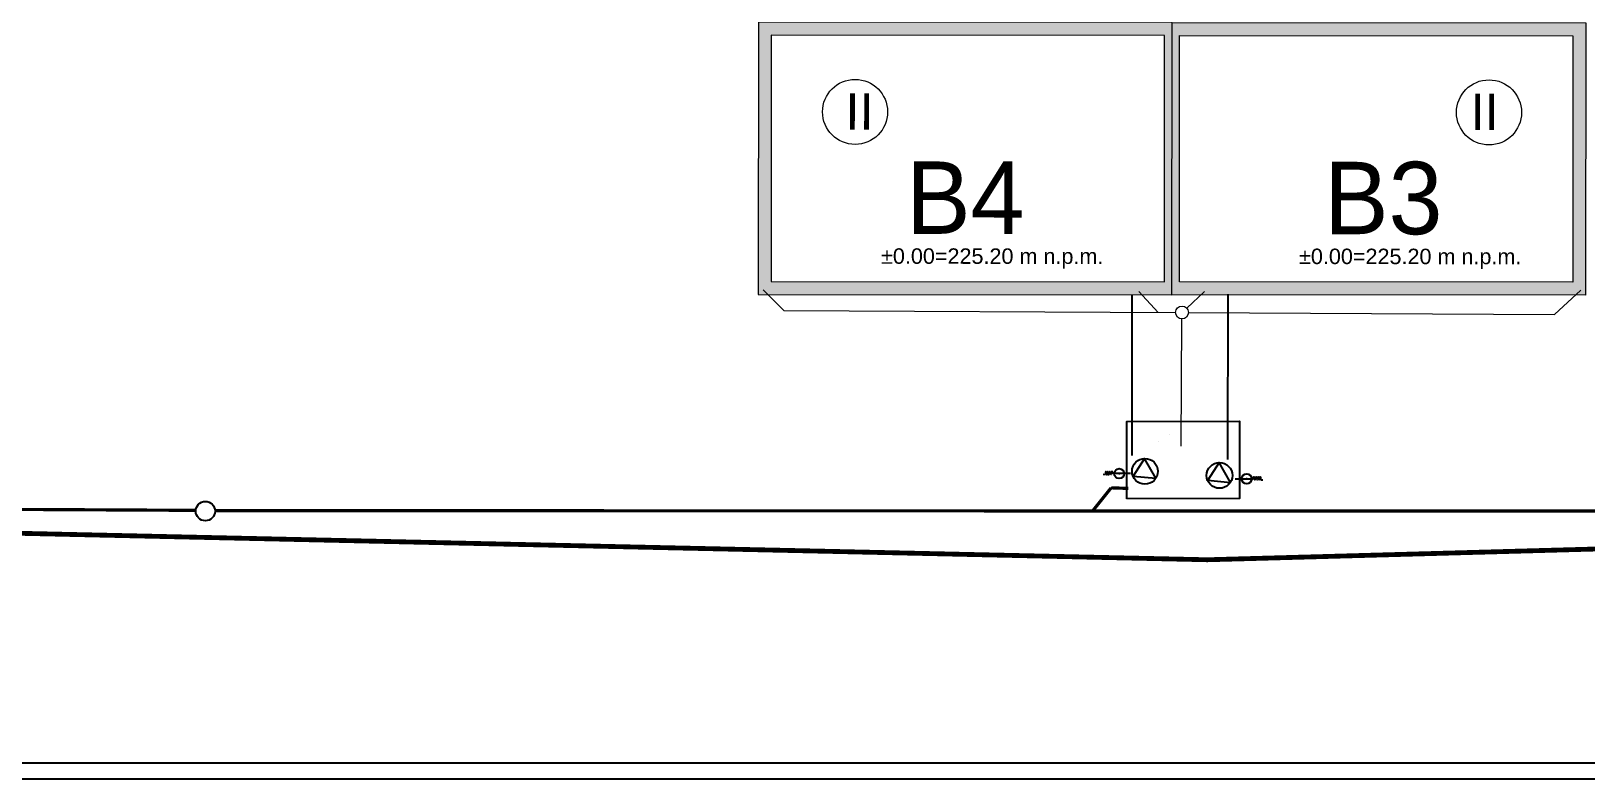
# Model space of a CAD drawing. Header units: millimetres. Extents: x 1780 to 154263, y -7240 to 17216.
# Drawn here: x 35328 to 40160, y 1087 to 3411 of the extents above; entities that cross this region are included whole.
import ezdxf

# ---------------------------------------------------------------- set-up
doc = ezdxf.new("R2010")
doc.units = ezdxf.units.MM
for name, color, linetype, lineweight in [('0 zlewnie cząstkowe', 8, 'Continuous', 50), ('2d_SX_PZT_instalacje - kanalizacja deszczowa', 8, 'CWK_KANALIZACJA_DESZCZOWA', 15), ('2d_SX_PZT_opis', 8, 'Continuous', 9), ('2d_SX_PZT_sieci i przyłącza - kanalizacja deszczowa', 8, 'Continuous', 25), ('2d_SX_PZT_teren inwestcyji', 8, 'Continuous', 5), ('2d_SX_PZT_wymiary', 50, 'Continuous', 5)]:
    doc.layers.add(name, color=color, linetype=linetype, lineweight=lineweight)
doc.layers.add('2d_SX_PZT_instalacje - elektryka', color=7, linetype='Continuous', lineweight=18, true_color=0xf51800)
doc.layers.add('60 instalacje elektryka', color=10, linetype='Continuous')
doc.layers.get('2d_SX_PZT_wymiary').off()
doc.styles.get("Standard").update_dxf_attribs({"font": 'ARIAL.TTF'})
doc.styles.add('superhelix light', font='')
doc.styles.get('superhelix light').set_extended_font_data('Bahnschrift Light')
doc.linetypes.add('CWK_KANALIZACJA_DESZCZOWA', pattern='A,0.5,-0.125,["Kd",Standard,S=0.1,R=0,X=-0.05,Y=-0.05],-0.125', length=0.75)
doc.linetypes.add('CWK_PRAD', pattern='A,0.5,-0.125,["En",Standard,S=0.1,R=0,X=-0.05,Y=-0.05],-0.125', length=0.75)

# ---------------------------------------------------------------- blocks, each defined once
blk = doc.blocks.new('NAZWY I RZĘDNE')
at = {"layer": '2d_SX_PZT_opis', "char_height": 225, "width": 507.522, "attachment_point": 1, "rotation": 344.9521, "style": 'superhelix light'}
for s, insert in [('B4', (46251.2, 13821.1)), ('B3', (47505.5, 13483.8))]:
    blk.add_mtext(s, dxfattribs=dict(at, insert=insert))
at = {"layer": '2d_SX_PZT_opis', "char_height": 48, "width": 1025.543, "attachment_point": 1, "rotation": 344.9521}
for insert in [(46106.2, 13580.4), (47360.6, 13243.2)]:
    blk.add_mtext('%%P0.00=225.20 m n.p.m.', dxfattribs=dict(at, insert=insert))
blk = doc.blocks.new('pzt wymiary podstawowe')
at = {"layer": '2d_SX_PZT_wymiary', "rotation": 15.04791395420216}
blk.add_blockref('NAZWY I RZĘDNE', (-39723.1, -71705.8), dxfattribs=at)
blk = doc.blocks.new('PDKLD PZT')
h = blk.add_hatch(color=256)
h.dxf.hatch_style = 1
h.paths.add_polyline_path([(51987.4, -22777.6), (50765.4, -22776.7), (50764.9, -23542.7), (51986.9, -23543.6)], flags=16)
h.paths.add_polyline_path([(52011, -22737.6), (50725.5, -22736.7), (50724.8, -23582.7), (52010.3, -23583.6)])
h = blk.add_hatch(color=256)
h.dxf.hatch_style = 1
h.paths.add_polyline_path([(52034.4, -22777.7), (53256.4, -22778.6), (53255.9, -23544.6), (52033.9, -23543.7)], flags=16)
h.paths.add_polyline_path([(52011, -22737.6), (53296.5, -22738.6), (53295.8, -23584.6), (52010.3, -23583.6)])
for points in [[(52011, -22737.6), (50725.5, -22736.7), (50724.8, -23582.7), (52010.3, -23583.6)], [(52011, -22737.6), (53296.5, -22738.6), (53295.8, -23584.6), (52010.3, -23583.6)], [(51987.4, -22777.6), (50765.4, -22776.7), (50764.9, -23542.7), (51986.9, -23543.6)], [(52034.4, -22777.7), (53256.4, -22778.6), (53255.9, -23544.6), (52033.9, -23543.7)]]:
    blk.add_lwpolyline(points, close=True)
at = {"layer": '0 zlewnie cząstkowe', "linetype": 'ByBlock', "lineweight": 25}
for p, q in [((51969.9, -24040.1), (51969.9, -24040.1)), ((52003.6, -24017.9), (52003.6, -24017.9)), ((51803, -24142.5), (51796.7, -24142.3)), ((51881.9, -24139.3), (51828, -24139.3)), ((52207.4, -24155.3), (52261.3, -24155.5)), ((52286.3, -24158.7), (52292.6, -24158.5))]:
    blk.add_line(p, q, dxfattribs=at)
for points in [[(51870, -24217.2), (51869.9, -23977.2), (52219.9, -23976.4), (52220, -24216.4), (51870, -24217.2)], [(51890.1, -24147.2), (51960.2, -24153.5), (51925.6, -24092.1), (51890.1, -24147.2)], [(52121.9, -24160), (52191.9, -24166.3), (52157.3, -24105), (52121.9, -24160)]]:
    blk.add_lwpolyline(points, dxfattribs=at)
for centre, radius in [((51926.4, -24132.1), 40), ((52158.2, -24144.9), 40), ((51846.6, -24139.3), 15.6), ((51846.6, -24139.3), 0.947), ((52242.7, -24155.4), 15.6), ((52242.7, -24155.4), 0.947), ((49006.8, -24255.7), 30)]:
    blk.add_circle(centre, radius, dxfattribs=at)
for points in [[(51828.3, -24139.9), (51823.5, -24133.1), (51821.3, -24142), (51817.3, -24133), (51813.8, -24142.9), (51810.8, -24133.1), (51808.3, -24142.9), (51805.2, -24132.8), (51803, -24142.5)], [(52261, -24156), (52265.8, -24149.2), (52268, -24158.1), (52272, -24149.1), (52275.5, -24159), (52278.5, -24149.2), (52281, -24159), (52284.2, -24149), (52286.3, -24158.7)]]:
    blk.add_spline(points, degree=3, dxfattribs=at)
at = {"layer": '2d_SX_PZT_instalacje - kanalizacja deszczowa', "ltscale": 500}
for points in [[(50804.1, -23632.4), (50739.8, -23567.7)], [(51907.2, -23573), (51967.4, -23638.4)], [(52112.1, -23573.8), (52056.5, -23625)], [(53280.8, -23569.6), (53199.2, -23644.7)], [(50804.1, -23632.4), (52021.7, -23638.6)], [(52039.6, -24054.4), (52041.6, -23658.5)], [(52061.7, -23638.8), (53199.2, -23644.7)]]:
    blk.add_lwpolyline(points, dxfattribs=at)
blk.add_circle((52041.7, -23638.5), 20, dxfattribs=at)
at = {"layer": '2d_SX_PZT_opis'}
for centre in [(51025.7, -23015.4), (52995.7, -23016.9)]:
    blk.add_circle(centre, 101.1, dxfattribs=at)
at = {"layer": '2d_SX_PZT_sieci i przyłącza - kanalizacja deszczowa', "linetype": 'ByBlock', "const_width": 10}
for points in [[(51763.5, -24255.8), (51821.5, -24183.4)], [(51821.5, -24183.4), (51875.1, -24185.2)], [(43796, -24225.8), (48976.9, -24253.4)], [(49036.8, -24254.3), (54328, -24255.9)]]:
    blk.add_lwpolyline(points, dxfattribs=at)
at = {"layer": '2d_SX_PZT_teren inwestcyji', "linetype": 'Continuous', "ltscale": 0.1, "const_width": 15}
blk.add_lwpolyline([(48265.8, -24321), (52120.5, -24406.9), (54286.8, -24346.9), (54286.8, -24347), (56353.2, -24300.3), (58020.2, -24146.5), (60805.4, -23645.3), (62660.5, -22933.7), (64369.5, -22036.6), (65134.1, -21509.7), (65851.8, -20815.2), (65649.2, -20596.2), (64999.1, -19951.5), (64200.7, -20306.3), (63265.4, -20582.9), (62025.4, -20722.8), (60502, -20790.5), (58213.4, -20780.7), (55928.7, -20758.5), (52978.9, -20792.4), (50555.2, -20811.6), (48126.2, -20760.7)], dxfattribs=at)
at = {"layer": '2d_SX_PZT_wymiary'}
for name, p, rotation in [('pzt wymiary podstawowe', (49864.8, 23182.4), 359.9576482055129), ('NAZWY I RZĘDNE', (10088.6, -48494), 15.00556215971501)]:
    blk.add_blockref(name, p, dxfattribs=dict(at, rotation=rotation))
at = {"layer": '2d_SX_PZT_opis', "char_height": 112.5, "width": 507.522}
for insert, attachment_point, rotation in [((50996, -22957.7), 1, 359.9134), ((53025.6, -22959.2), 3, 0.0014)]:
    blk.add_mtext('II', dxfattribs=dict(at, insert=insert, attachment_point=attachment_point, rotation=rotation))

msp = doc.modelspace()

# ---------------------------------------------------------------- linework, layer by layer
at = {"layer": '2d_SX_PZT_instalacje - elektryka', "color": 7, "linetype": 'CWK_PRAD', "lineweight": 25, "ltscale": 400, "flags": 128}
for points in [[(38749.8, 2092), (38750, 2590.1)], [(39047.5, 2080.1), (39047.7, 2593.9)]]:
    msp.add_lwpolyline(points, dxfattribs=at)
at = {"layer": '60 instalacje elektryka'}
for points in [[(53121.2, 5617.3), (1780.2, 5617.3), (1780.2, 1087.5), (53121.2, 1087.5)], [(2058.6, 1137.5), (53058.1, 1137.5), (53058.1, 5552.3), (2058.6, 5552.3)]]:
    msp.add_lwpolyline(points, close=True, dxfattribs=at)

# ---------------------------------------------------------------- block references
at = {"layer": '2d_SX_PZT_teren inwestcyji'}
msp.add_blockref('PDKLD PZT', (-13137, 26175.2), dxfattribs=at)

doc.saveas('drawing.dxf')
